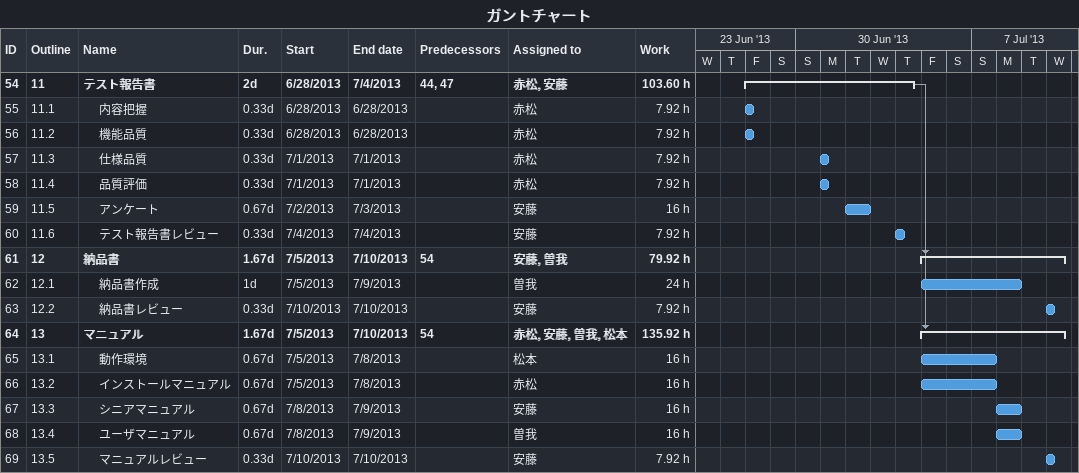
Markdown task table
ガントチャート

| ID | WBS | Task | Duration | Start | Finish | Predecessors | Resources | Work (h) |
|---|---|---|---|---|---|---|---|---|
| 54 | 11 | **テスト報告書** | 2d | 2013-06-28 | 2013-07-04 | 44, 47 | 赤松, 安藤 | 103.60 |
| 55 | 11.1 | 内容把握 | 0.33d | 2013-06-28 | 2013-06-28 |  | 赤松 | 7.92 |
| 56 | 11.2 | 機能品質 | 0.33d | 2013-06-28 | 2013-06-28 |  | 赤松 | 7.92 |
| 57 | 11.3 | 仕様品質 | 0.33d | 2013-07-01 | 2013-07-01 |  | 赤松 | 7.92 |
| 58 | 11.4 | 品質評価 | 0.33d | 2013-07-01 | 2013-07-01 |  | 赤松 | 7.92 |
| 59 | 11.5 | アンケート | 0.67d | 2013-07-02 | 2013-07-03 |  | 安藤 | 16 |
| 60 | 11.6 | テスト報告書レビュー | 0.33d | 2013-07-04 | 2013-07-04 |  | 安藤 | 7.92 |
| 61 | 12 | **納品書** | 1.67d | 2013-07-05 | 2013-07-10 | 54 | 安藤, 曽我 | 79.92 |
| 62 | 12.1 | 納品書作成 | 1d | 2013-07-05 | 2013-07-09 |  | 曽我 | 24 |
| 63 | 12.2 | 納品書レビュー | 0.33d | 2013-07-10 | 2013-07-10 |  | 安藤 | 7.92 |
| 64 | 13 | **マニュアル** | 1.67d | 2013-07-05 | 2013-07-10 | 54 | 赤松, 安藤, 曽我, 松本 | 135.92 |
| 65 | 13.1 | 動作環境 | 0.67d | 2013-07-05 | 2013-07-08 |  | 松本 | 16 |
| 66 | 13.2 | インストールマニュアル | 0.67d | 2013-07-05 | 2013-07-08 |  | 赤松 | 16 |
| 67 | 13.3 | シニアマニュアル | 0.67d | 2013-07-08 | 2013-07-09 |  | 安藤 | 16 |
| 68 | 13.4 | ユーザマニュアル | 0.67d | 2013-07-08 | 2013-07-09 |  | 曽我 | 16 |
| 69 | 13.5 | マニュアルレビュー | 0.33d | 2013-07-10 | 2013-07-10 |  | 安藤 | 7.92 |
